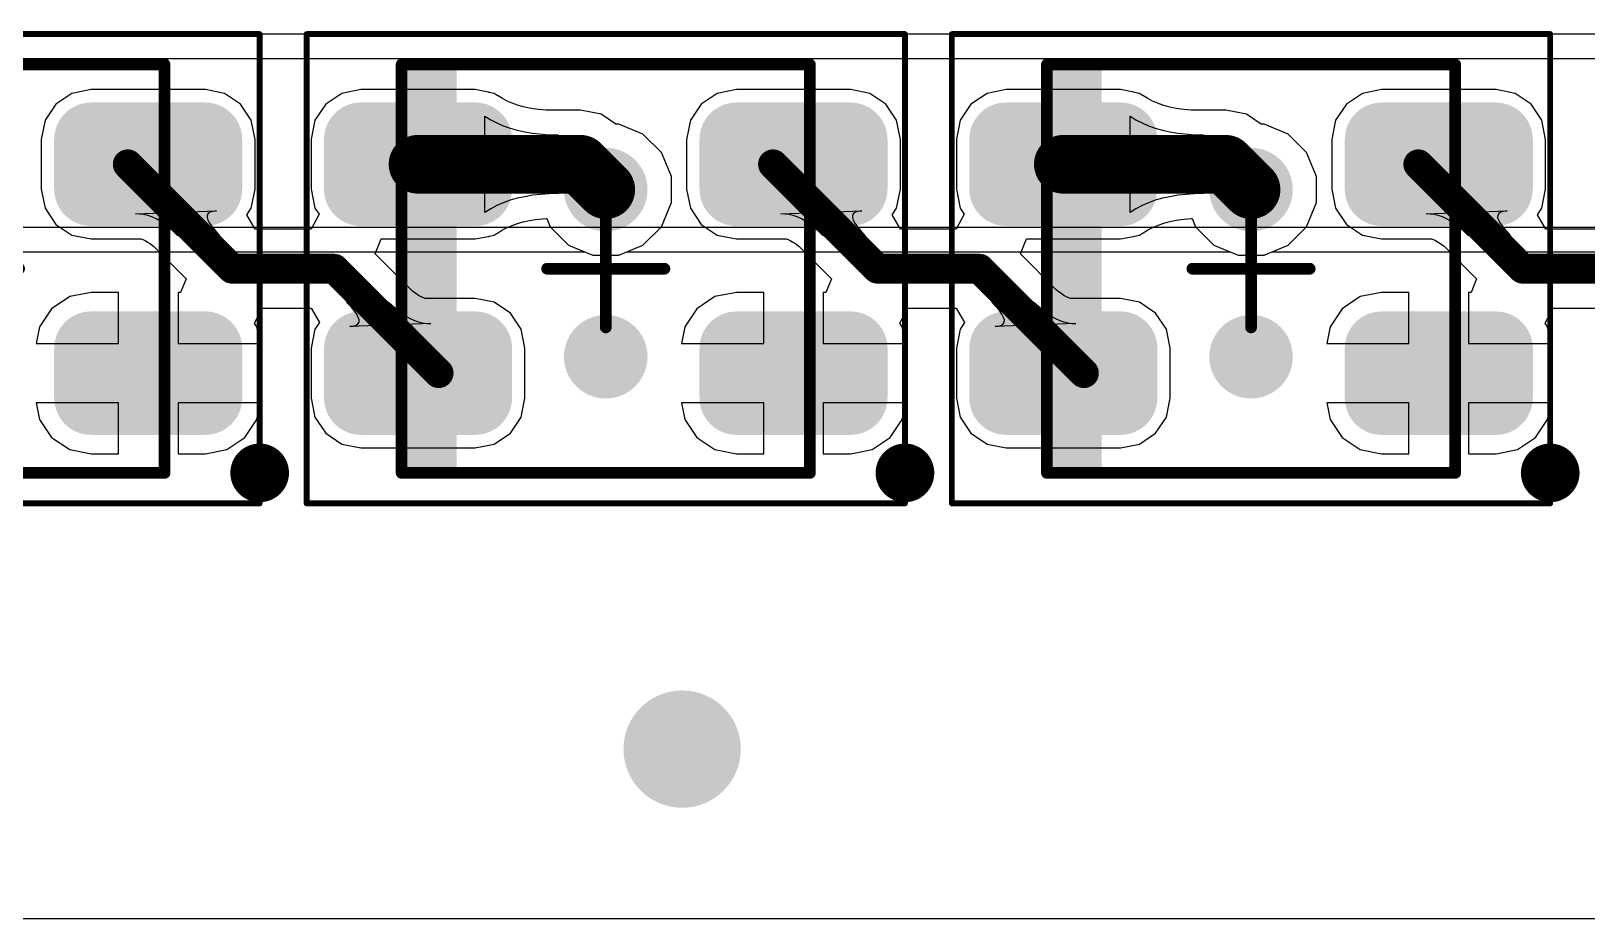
# Model space of a CAD drawing. Header units: millimetres. Extents: x 0 to 168, y 0 to 109.
# Drawn here: x 45.25 to 58.51, y 35.13 to 42.69 of the extents above; entities that cross this region are included whole.
import ezdxf

# ---------------------------------------------------------------- set-up
doc = ezdxf.new("R2010")
doc.units = ezdxf.units.MM
for name, color, linetype in [('BottomLayer', 5, 'Continuous'), ('Mechanical13', 56, 'Continuous'), ('Mechanical15', 56, 'Continuous'), ('MultiLayer', 9, 'Continuous'), ('TopLayer', 1, 'Continuous'), ('TopOverlay', 2, 'Continuous'), ('TopPaste', 8, 'Continuous'), ('TopSolder', 216, 'Continuous'), ('ViaHoleLayer', 16, 'Continuous')]:
    doc.layers.add(name, color=color, linetype=linetype)

# ---------------------------------------------------------------- blocks, each defined once
blk = doc.blocks.new('WS2812B_M____55')
at = {"layer": 'Mechanical13'}
blk.add_hatch(color=56, dxfattribs=at).paths.add_polyline_path([(-1.74, -1.74), (-1.272, -1.74), (-1.272, 1.74), (-1.74, 1.74)])
at = {"layer": 'TopLayer'}
h = blk.add_hatch(color=1, dxfattribs=at)
edge = h.paths.add_edge_path()
edge.add_arc((-2.087, 0.678), 0.213, 180, 270)
edge.add_line((-2.087, 0.465), (-1.113, 0.465))
edge.add_arc((-1.113, 0.678), 0.213, 270, 360)
edge.add_line((-0.9, 0.678), (-0.9, 1.103))
edge.add_arc((-1.113, 1.103), 0.213, 0, 90)
edge.add_line((-1.113, 1.315), (-2.087, 1.315))
edge.add_arc((-2.087, 1.103), 0.213, 90, 180)
edge.add_line((-2.3, 1.103), (-2.3, 0.678))
h = blk.add_hatch(color=1, dxfattribs=at)
edge = h.paths.add_edge_path()
edge.add_arc((1.113, 0.678), 0.213, 180, 270)
edge.add_line((1.113, 0.465), (2.087, 0.465))
edge.add_arc((2.087, 0.678), 0.213, 270, 360)
edge.add_line((2.3, 0.678), (2.3, 1.102))
edge.add_arc((2.087, 1.102), 0.213, 0, 90)
edge.add_line((2.087, 1.315), (1.113, 1.315))
edge.add_arc((1.113, 1.102), 0.213, 90, 180)
edge.add_line((0.9, 1.102), (0.9, 0.678))
h = blk.add_hatch(color=1, dxfattribs=at)
edge = h.paths.add_edge_path()
edge.add_arc((-2.087, -1.102), 0.213, 180, 270)
edge.add_line((-2.087, -1.315), (-1.113, -1.315))
edge.add_arc((-1.113, -1.102), 0.213, 270, 360)
edge.add_line((-0.9, -1.102), (-0.9, -0.678))
edge.add_arc((-1.113, -0.678), 0.213, 0, 90)
edge.add_line((-1.113, -0.465), (-2.087, -0.465))
edge.add_arc((-2.087, -0.678), 0.213, 90, 180)
edge.add_line((-2.3, -0.678), (-2.3, -1.102))
h = blk.add_hatch(color=1, dxfattribs=at)
edge = h.paths.add_edge_path()
edge.add_arc((1.113, -1.102), 0.213, 180, 270)
edge.add_line((1.113, -1.315), (2.087, -1.315))
edge.add_arc((2.087, -1.102), 0.213, 270, 360)
edge.add_line((2.3, -1.102), (2.3, -0.678))
edge.add_arc((2.087, -0.678), 0.213, 0, 90)
edge.add_line((2.087, -0.465), (1.113, -0.465))
edge.add_arc((1.113, -0.678), 0.213, 90, 180)
edge.add_line((0.9, -0.678), (0.9, -1.102))
at = {"layer": 'TopPaste'}
h = blk.add_hatch(color=8, dxfattribs=at)
edge = h.paths.add_edge_path()
edge.add_arc((-2.087, 0.678), 0.213, 180, 270)
edge.add_line((-2.087, 0.465), (-1.113, 0.465))
edge.add_arc((-1.113, 0.678), 0.213, 270, 360)
edge.add_line((-0.9, 0.678), (-0.9, 1.103))
edge.add_arc((-1.113, 1.103), 0.213, 0, 90)
edge.add_line((-1.113, 1.315), (-2.087, 1.315))
edge.add_arc((-2.087, 1.103), 0.213, 90, 180)
edge.add_line((-2.3, 1.103), (-2.3, 0.678))
h = blk.add_hatch(color=8, dxfattribs=at)
edge = h.paths.add_edge_path()
edge.add_arc((1.113, 0.678), 0.213, 180, 270)
edge.add_line((1.113, 0.465), (2.087, 0.465))
edge.add_arc((2.087, 0.678), 0.213, 270, 360)
edge.add_line((2.3, 0.678), (2.3, 1.102))
edge.add_arc((2.087, 1.102), 0.213, 0, 90)
edge.add_line((2.087, 1.315), (1.113, 1.315))
edge.add_arc((1.113, 1.102), 0.213, 90, 180)
edge.add_line((0.9, 1.102), (0.9, 0.678))
h = blk.add_hatch(color=8, dxfattribs=at)
edge = h.paths.add_edge_path()
edge.add_arc((-2.087, -1.102), 0.213, 180, 270)
edge.add_line((-2.087, -1.315), (-1.113, -1.315))
edge.add_arc((-1.113, -1.102), 0.213, 270, 360)
edge.add_line((-0.9, -1.102), (-0.9, -0.678))
edge.add_arc((-1.113, -0.678), 0.213, 0, 90)
edge.add_line((-1.113, -0.465), (-2.087, -0.465))
edge.add_arc((-2.087, -0.678), 0.213, 90, 180)
edge.add_line((-2.3, -0.678), (-2.3, -1.102))
h = blk.add_hatch(color=8, dxfattribs=at)
edge = h.paths.add_edge_path()
edge.add_arc((1.113, -1.102), 0.213, 180, 270)
edge.add_line((1.113, -1.315), (2.087, -1.315))
edge.add_arc((2.087, -1.102), 0.213, 270, 360)
edge.add_line((2.3, -1.102), (2.3, -0.678))
edge.add_arc((2.087, -0.678), 0.213, 0, 90)
edge.add_line((2.087, -0.465), (1.113, -0.465))
edge.add_arc((1.113, -0.678), 0.213, 90, 180)
edge.add_line((0.9, -0.678), (0.9, -1.102))
at = {"layer": 'TopSolder'}
h = blk.add_hatch(color=216, dxfattribs=at)
edge = h.paths.add_edge_path()
edge.add_arc((-2.087, 0.678), 0.314, 180, 270)
edge.add_line((-2.087, 0.363), (-1.113, 0.363))
edge.add_arc((-1.113, 0.678), 0.314, 270, 360)
edge.add_line((-0.798, 0.678), (-0.798, 1.103))
edge.add_arc((-1.113, 1.103), 0.314, 0, 90)
edge.add_line((-1.113, 1.417), (-2.087, 1.417))
edge.add_arc((-2.087, 1.103), 0.314, 90, 180)
edge.add_line((-2.402, 1.103), (-2.402, 0.678))
h = blk.add_hatch(color=216, dxfattribs=at)
edge = h.paths.add_edge_path()
edge.add_arc((1.113, 0.678), 0.314, 180, 270)
edge.add_line((1.113, 0.363), (2.087, 0.363))
edge.add_arc((2.087, 0.678), 0.314, 270, 360)
edge.add_line((2.402, 0.678), (2.402, 1.102))
edge.add_arc((2.087, 1.102), 0.314, 0, 90)
edge.add_line((2.087, 1.417), (1.113, 1.417))
edge.add_arc((1.113, 1.102), 0.314, 90, 180)
edge.add_line((0.798, 1.102), (0.798, 0.678))
h = blk.add_hatch(color=216, dxfattribs=at)
edge = h.paths.add_edge_path()
edge.add_arc((-2.087, -1.102), 0.314, 180, 270)
edge.add_line((-2.087, -1.417), (-1.113, -1.417))
edge.add_arc((-1.113, -1.102), 0.314, 270, 360)
edge.add_line((-0.798, -1.102), (-0.798, -0.678))
edge.add_arc((-1.113, -0.678), 0.314, 0, 90)
edge.add_line((-1.113, -0.363), (-2.087, -0.363))
edge.add_arc((-2.087, -0.678), 0.314, 90, 180)
edge.add_line((-2.402, -0.678), (-2.402, -1.102))
h = blk.add_hatch(color=216, dxfattribs=at)
edge = h.paths.add_edge_path()
edge.add_arc((1.113, -1.102), 0.314, 180, 270)
edge.add_line((1.113, -1.417), (2.087, -1.417))
edge.add_arc((2.087, -1.102), 0.314, 270, 360)
edge.add_line((2.402, -1.102), (2.402, -0.678))
edge.add_arc((2.087, -0.678), 0.314, 0, 90)
edge.add_line((2.087, -0.363), (1.113, -0.363))
edge.add_arc((1.113, -0.678), 0.314, 90, 180)
edge.add_line((0.798, -0.678), (0.798, -1.102))
at = {"layer": 'Mechanical13', "const_width": 0.1}
for points in [[(-1.74, -1.74), (-1.74, 1.74)], [(-1.74, 1.74), (1.74, 1.74)], [(1.74, -1.74), (1.74, 1.74)], [(-1.74, -1.74), (1.74, -1.74)]]:
    blk.add_lwpolyline(points, dxfattribs=at)
at = {"layer": 'Mechanical13', "const_width": 0.05}
for points in [[(-1.765, 1.74, 1), (-1.715, 1.74, 1)], [(-1.765, 1.74, 1), (-1.715, 1.74, 1)], [(1.715, 1.74, 1), (1.765, 1.74, 1)], [(1.715, 1.74, 1), (1.765, 1.74, 1)], [(-1.765, -1.74, 1), (-1.715, -1.74, 1)], [(-1.765, -1.74, 1), (-1.715, -1.74, 1)], [(1.715, -1.74, 1), (1.765, -1.74, 1)], [(1.715, -1.74, 1), (1.765, -1.74, 1)]]:
    blk.add_lwpolyline(points, format="xyb", close=True, dxfattribs=at)
at = {"layer": 'Mechanical15'}
for points, const_width in [([(-2.55, -2), (-2.55, 2)], 0.05), ([(-2.55, 2), (2.55, 2)], 0.05), ([(2.55, -2), (2.55, 2)], 0.05), ([(0, -0.5), (0, 0.5)], 0.1), ([(-0.5, 0), (0.5, 0)], 0.1), ([(-2.55, -2), (2.55, -2)], 0.05)]:
    blk.add_lwpolyline(points, dxfattribs=dict(at, const_width=const_width))
for points, const_width in [([(-2.562, 2, 1), (-2.538, 2, 1)], 0.025), ([(-2.562, 2, 1), (-2.538, 2, 1)], 0.025), ([(2.538, 2, 1), (2.562, 2, 1)], 0.025), ([(2.538, 2, 1), (2.562, 2, 1)], 0.025), ([(-0.025, 0.5, 1), (0.025, 0.5, 1)], 0.05), ([(-0.525, 0, 1), (-0.475, 0, 1)], 0.05), ([(0.475, 0, 1), (0.525, 0, 1)], 0.05), ([(-0.025, -0.5, 1), (0.025, -0.5, 1)], 0.05), ([(-2.562, -2, 1), (-2.538, -2, 1)], 0.025), ([(-2.562, -2, 1), (-2.538, -2, 1)], 0.025), ([(2.538, -2, 1), (2.562, -2, 1)], 0.025), ([(2.538, -2, 1), (2.562, -2, 1)], 0.025)]:
    blk.add_lwpolyline(points, format="xyb", close=True, dxfattribs=dict(at, const_width=const_width))
at = {"layer": 'TopOverlay'}
for points, const_width in [([(2.675, -1.74, 1), (2.425, -1.74, 1)], 0.25), ([(2.362, -1.74, 1), (2.487, -1.74, 1)], 0.125), ([(2.613, -1.74, 1), (2.738, -1.74, 1)], 0.125)]:
    blk.add_lwpolyline(points, format="xyb", close=True, dxfattribs=dict(at, const_width=const_width))
blk = doc.blocks.new('WS2812B_M____57')
at = {"layer": 'Mechanical13'}
blk.add_hatch(color=56, dxfattribs=at).paths.add_polyline_path([(-1.74, -1.74), (-1.272, -1.74), (-1.272, 1.74), (-1.74, 1.74)])
at = {"layer": 'TopLayer'}
h = blk.add_hatch(color=1, dxfattribs=at)
edge = h.paths.add_edge_path()
edge.add_arc((-2.087, 0.678), 0.213, 180, 270)
edge.add_line((-2.087, 0.465), (-1.113, 0.465))
edge.add_arc((-1.113, 0.678), 0.213, 270, 360)
edge.add_line((-0.9, 0.678), (-0.9, 1.103))
edge.add_arc((-1.113, 1.103), 0.213, 0, 90)
edge.add_line((-1.113, 1.315), (-2.087, 1.315))
edge.add_arc((-2.087, 1.103), 0.213, 90, 180)
edge.add_line((-2.3, 1.103), (-2.3, 0.678))
h = blk.add_hatch(color=1, dxfattribs=at)
edge = h.paths.add_edge_path()
edge.add_arc((1.113, 0.678), 0.213, 180, 270)
edge.add_line((1.113, 0.465), (2.087, 0.465))
edge.add_arc((2.087, 0.678), 0.213, 270, 360)
edge.add_line((2.3, 0.678), (2.3, 1.102))
edge.add_arc((2.087, 1.102), 0.213, 0, 90)
edge.add_line((2.087, 1.315), (1.113, 1.315))
edge.add_arc((1.113, 1.102), 0.213, 90, 180)
edge.add_line((0.9, 1.102), (0.9, 0.678))
h = blk.add_hatch(color=1, dxfattribs=at)
edge = h.paths.add_edge_path()
edge.add_arc((-2.087, -1.102), 0.213, 180, 270)
edge.add_line((-2.087, -1.315), (-1.113, -1.315))
edge.add_arc((-1.113, -1.102), 0.213, 270, 360)
edge.add_line((-0.9, -1.102), (-0.9, -0.678))
edge.add_arc((-1.113, -0.678), 0.213, 0, 90)
edge.add_line((-1.113, -0.465), (-2.087, -0.465))
edge.add_arc((-2.087, -0.678), 0.213, 90, 180)
edge.add_line((-2.3, -0.678), (-2.3, -1.102))
h = blk.add_hatch(color=1, dxfattribs=at)
edge = h.paths.add_edge_path()
edge.add_arc((1.113, -1.102), 0.213, 180, 270)
edge.add_line((1.113, -1.315), (2.087, -1.315))
edge.add_arc((2.087, -1.102), 0.213, 270, 360)
edge.add_line((2.3, -1.102), (2.3, -0.678))
edge.add_arc((2.087, -0.678), 0.213, 0, 90)
edge.add_line((2.087, -0.465), (1.113, -0.465))
edge.add_arc((1.113, -0.678), 0.213, 90, 180)
edge.add_line((0.9, -0.678), (0.9, -1.102))
at = {"layer": 'TopPaste'}
h = blk.add_hatch(color=8, dxfattribs=at)
edge = h.paths.add_edge_path()
edge.add_arc((-2.087, 0.678), 0.213, 180, 270)
edge.add_line((-2.087, 0.465), (-1.113, 0.465))
edge.add_arc((-1.113, 0.678), 0.213, 270, 360)
edge.add_line((-0.9, 0.678), (-0.9, 1.103))
edge.add_arc((-1.113, 1.103), 0.213, 0, 90)
edge.add_line((-1.113, 1.315), (-2.087, 1.315))
edge.add_arc((-2.087, 1.103), 0.213, 90, 180)
edge.add_line((-2.3, 1.103), (-2.3, 0.678))
h = blk.add_hatch(color=8, dxfattribs=at)
edge = h.paths.add_edge_path()
edge.add_arc((1.113, 0.678), 0.213, 180, 270)
edge.add_line((1.113, 0.465), (2.087, 0.465))
edge.add_arc((2.087, 0.678), 0.213, 270, 360)
edge.add_line((2.3, 0.678), (2.3, 1.102))
edge.add_arc((2.087, 1.102), 0.213, 0, 90)
edge.add_line((2.087, 1.315), (1.113, 1.315))
edge.add_arc((1.113, 1.102), 0.213, 90, 180)
edge.add_line((0.9, 1.102), (0.9, 0.678))
h = blk.add_hatch(color=8, dxfattribs=at)
edge = h.paths.add_edge_path()
edge.add_arc((-2.087, -1.102), 0.213, 180, 270)
edge.add_line((-2.087, -1.315), (-1.113, -1.315))
edge.add_arc((-1.113, -1.102), 0.213, 270, 360)
edge.add_line((-0.9, -1.102), (-0.9, -0.678))
edge.add_arc((-1.113, -0.678), 0.213, 0, 90)
edge.add_line((-1.113, -0.465), (-2.087, -0.465))
edge.add_arc((-2.087, -0.678), 0.213, 90, 180)
edge.add_line((-2.3, -0.678), (-2.3, -1.102))
h = blk.add_hatch(color=8, dxfattribs=at)
edge = h.paths.add_edge_path()
edge.add_arc((1.113, -1.102), 0.213, 180, 270)
edge.add_line((1.113, -1.315), (2.087, -1.315))
edge.add_arc((2.087, -1.102), 0.213, 270, 360)
edge.add_line((2.3, -1.102), (2.3, -0.678))
edge.add_arc((2.087, -0.678), 0.213, 0, 90)
edge.add_line((2.087, -0.465), (1.113, -0.465))
edge.add_arc((1.113, -0.678), 0.213, 90, 180)
edge.add_line((0.9, -0.678), (0.9, -1.102))
at = {"layer": 'TopSolder'}
h = blk.add_hatch(color=216, dxfattribs=at)
edge = h.paths.add_edge_path()
edge.add_arc((-2.087, 0.678), 0.314, 180, 270)
edge.add_line((-2.087, 0.363), (-1.113, 0.363))
edge.add_arc((-1.113, 0.678), 0.314, 270, 360)
edge.add_line((-0.798, 0.678), (-0.798, 1.103))
edge.add_arc((-1.113, 1.103), 0.314, 0, 90)
edge.add_line((-1.113, 1.417), (-2.087, 1.417))
edge.add_arc((-2.087, 1.103), 0.314, 90, 180)
edge.add_line((-2.402, 1.103), (-2.402, 0.678))
h = blk.add_hatch(color=216, dxfattribs=at)
edge = h.paths.add_edge_path()
edge.add_arc((1.113, 0.678), 0.314, 180, 270)
edge.add_line((1.113, 0.363), (2.087, 0.363))
edge.add_arc((2.087, 0.678), 0.314, 270, 360)
edge.add_line((2.402, 0.678), (2.402, 1.102))
edge.add_arc((2.087, 1.102), 0.314, 0, 90)
edge.add_line((2.087, 1.417), (1.113, 1.417))
edge.add_arc((1.113, 1.102), 0.314, 90, 180)
edge.add_line((0.798, 1.102), (0.798, 0.678))
h = blk.add_hatch(color=216, dxfattribs=at)
edge = h.paths.add_edge_path()
edge.add_arc((-2.087, -1.102), 0.314, 180, 270)
edge.add_line((-2.087, -1.417), (-1.113, -1.417))
edge.add_arc((-1.113, -1.102), 0.314, 270, 360)
edge.add_line((-0.798, -1.102), (-0.798, -0.678))
edge.add_arc((-1.113, -0.678), 0.314, 0, 90)
edge.add_line((-1.113, -0.363), (-2.087, -0.363))
edge.add_arc((-2.087, -0.678), 0.314, 90, 180)
edge.add_line((-2.402, -0.678), (-2.402, -1.102))
h = blk.add_hatch(color=216, dxfattribs=at)
edge = h.paths.add_edge_path()
edge.add_arc((1.113, -1.102), 0.314, 180, 270)
edge.add_line((1.113, -1.417), (2.087, -1.417))
edge.add_arc((2.087, -1.102), 0.314, 270, 360)
edge.add_line((2.402, -1.102), (2.402, -0.678))
edge.add_arc((2.087, -0.678), 0.314, 0, 90)
edge.add_line((2.087, -0.363), (1.113, -0.363))
edge.add_arc((1.113, -0.678), 0.314, 90, 180)
edge.add_line((0.798, -0.678), (0.798, -1.102))
at = {"layer": 'Mechanical13', "const_width": 0.1}
for points in [[(-1.74, -1.74), (-1.74, 1.74)], [(-1.74, 1.74), (1.74, 1.74)], [(1.74, -1.74), (1.74, 1.74)], [(-1.74, -1.74), (1.74, -1.74)]]:
    blk.add_lwpolyline(points, dxfattribs=at)
at = {"layer": 'Mechanical13', "const_width": 0.05}
for points in [[(-1.765, 1.74, 1), (-1.715, 1.74, 1)], [(-1.765, 1.74, 1), (-1.715, 1.74, 1)], [(1.715, 1.74, 1), (1.765, 1.74, 1)], [(1.715, 1.74, 1), (1.765, 1.74, 1)], [(-1.765, -1.74, 1), (-1.715, -1.74, 1)], [(-1.765, -1.74, 1), (-1.715, -1.74, 1)], [(1.715, -1.74, 1), (1.765, -1.74, 1)], [(1.715, -1.74, 1), (1.765, -1.74, 1)]]:
    blk.add_lwpolyline(points, format="xyb", close=True, dxfattribs=at)
at = {"layer": 'Mechanical15'}
for points, const_width in [([(-2.55, -2), (-2.55, 2)], 0.05), ([(-2.55, 2), (2.55, 2)], 0.05), ([(2.55, -2), (2.55, 2)], 0.05), ([(0, -0.5), (0, 0.5)], 0.1), ([(-0.5, 0), (0.5, 0)], 0.1), ([(-2.55, -2), (2.55, -2)], 0.05)]:
    blk.add_lwpolyline(points, dxfattribs=dict(at, const_width=const_width))
for points, const_width in [([(-2.562, 2, 1), (-2.538, 2, 1)], 0.025), ([(-2.562, 2, 1), (-2.538, 2, 1)], 0.025), ([(2.538, 2, 1), (2.562, 2, 1)], 0.025), ([(2.538, 2, 1), (2.562, 2, 1)], 0.025), ([(-0.025, 0.5, 1), (0.025, 0.5, 1)], 0.05), ([(-0.525, 0, 1), (-0.475, 0, 1)], 0.05), ([(0.475, 0, 1), (0.525, 0, 1)], 0.05), ([(-0.025, -0.5, 1), (0.025, -0.5, 1)], 0.05), ([(-2.562, -2, 1), (-2.538, -2, 1)], 0.025), ([(-2.562, -2, 1), (-2.538, -2, 1)], 0.025), ([(2.538, -2, 1), (2.562, -2, 1)], 0.025), ([(2.538, -2, 1), (2.562, -2, 1)], 0.025)]:
    blk.add_lwpolyline(points, format="xyb", close=True, dxfattribs=dict(at, const_width=const_width))
at = {"layer": 'TopOverlay'}
for points, const_width in [([(2.675, -1.74, 1), (2.425, -1.74, 1)], 0.25), ([(2.362, -1.74, 1), (2.487, -1.74, 1)], 0.125), ([(2.613, -1.74, 1), (2.738, -1.74, 1)], 0.125)]:
    blk.add_lwpolyline(points, format="xyb", close=True, dxfattribs=dict(at, const_width=const_width))
blk = doc.blocks.new('WS2812B_M____59')
at = {"layer": 'Mechanical13'}
blk.add_hatch(color=56, dxfattribs=at).paths.add_polyline_path([(-1.74, -1.74), (-1.272, -1.74), (-1.272, 1.74), (-1.74, 1.74)])
at = {"layer": 'TopLayer'}
h = blk.add_hatch(color=1, dxfattribs=at)
edge = h.paths.add_edge_path()
edge.add_arc((-2.087, 0.678), 0.213, 180, 270)
edge.add_line((-2.087, 0.465), (-1.113, 0.465))
edge.add_arc((-1.113, 0.678), 0.213, 270, 360)
edge.add_line((-0.9, 0.678), (-0.9, 1.103))
edge.add_arc((-1.113, 1.103), 0.213, 0, 90)
edge.add_line((-1.113, 1.315), (-2.087, 1.315))
edge.add_arc((-2.087, 1.103), 0.213, 90, 180)
edge.add_line((-2.3, 1.103), (-2.3, 0.678))
h = blk.add_hatch(color=1, dxfattribs=at)
edge = h.paths.add_edge_path()
edge.add_arc((1.113, 0.678), 0.213, 180, 270)
edge.add_line((1.113, 0.465), (2.087, 0.465))
edge.add_arc((2.087, 0.678), 0.213, 270, 360)
edge.add_line((2.3, 0.678), (2.3, 1.102))
edge.add_arc((2.087, 1.102), 0.213, 0, 90)
edge.add_line((2.087, 1.315), (1.113, 1.315))
edge.add_arc((1.113, 1.102), 0.213, 90, 180)
edge.add_line((0.9, 1.102), (0.9, 0.678))
h = blk.add_hatch(color=1, dxfattribs=at)
edge = h.paths.add_edge_path()
edge.add_arc((-2.087, -1.102), 0.213, 180, 270)
edge.add_line((-2.087, -1.315), (-1.113, -1.315))
edge.add_arc((-1.113, -1.102), 0.213, 270, 360)
edge.add_line((-0.9, -1.102), (-0.9, -0.678))
edge.add_arc((-1.113, -0.678), 0.213, 0, 90)
edge.add_line((-1.113, -0.465), (-2.087, -0.465))
edge.add_arc((-2.087, -0.678), 0.213, 90, 180)
edge.add_line((-2.3, -0.678), (-2.3, -1.102))
h = blk.add_hatch(color=1, dxfattribs=at)
edge = h.paths.add_edge_path()
edge.add_arc((1.113, -1.102), 0.213, 180, 270)
edge.add_line((1.113, -1.315), (2.087, -1.315))
edge.add_arc((2.087, -1.102), 0.213, 270, 360)
edge.add_line((2.3, -1.102), (2.3, -0.678))
edge.add_arc((2.087, -0.678), 0.213, 0, 90)
edge.add_line((2.087, -0.465), (1.113, -0.465))
edge.add_arc((1.113, -0.678), 0.213, 90, 180)
edge.add_line((0.9, -0.678), (0.9, -1.102))
at = {"layer": 'TopPaste'}
h = blk.add_hatch(color=8, dxfattribs=at)
edge = h.paths.add_edge_path()
edge.add_arc((-2.087, 0.678), 0.213, 180, 270)
edge.add_line((-2.087, 0.465), (-1.113, 0.465))
edge.add_arc((-1.113, 0.678), 0.213, 270, 360)
edge.add_line((-0.9, 0.678), (-0.9, 1.103))
edge.add_arc((-1.113, 1.103), 0.213, 0, 90)
edge.add_line((-1.113, 1.315), (-2.087, 1.315))
edge.add_arc((-2.087, 1.103), 0.213, 90, 180)
edge.add_line((-2.3, 1.103), (-2.3, 0.678))
h = blk.add_hatch(color=8, dxfattribs=at)
edge = h.paths.add_edge_path()
edge.add_arc((1.113, 0.678), 0.213, 180, 270)
edge.add_line((1.113, 0.465), (2.087, 0.465))
edge.add_arc((2.087, 0.678), 0.213, 270, 360)
edge.add_line((2.3, 0.678), (2.3, 1.102))
edge.add_arc((2.087, 1.102), 0.213, 0, 90)
edge.add_line((2.087, 1.315), (1.113, 1.315))
edge.add_arc((1.113, 1.102), 0.213, 90, 180)
edge.add_line((0.9, 1.102), (0.9, 0.678))
h = blk.add_hatch(color=8, dxfattribs=at)
edge = h.paths.add_edge_path()
edge.add_arc((-2.087, -1.102), 0.213, 180, 270)
edge.add_line((-2.087, -1.315), (-1.113, -1.315))
edge.add_arc((-1.113, -1.102), 0.213, 270, 360)
edge.add_line((-0.9, -1.102), (-0.9, -0.678))
edge.add_arc((-1.113, -0.678), 0.213, 0, 90)
edge.add_line((-1.113, -0.465), (-2.087, -0.465))
edge.add_arc((-2.087, -0.678), 0.213, 90, 180)
edge.add_line((-2.3, -0.678), (-2.3, -1.102))
h = blk.add_hatch(color=8, dxfattribs=at)
edge = h.paths.add_edge_path()
edge.add_arc((1.113, -1.102), 0.213, 180, 270)
edge.add_line((1.113, -1.315), (2.087, -1.315))
edge.add_arc((2.087, -1.102), 0.213, 270, 360)
edge.add_line((2.3, -1.102), (2.3, -0.678))
edge.add_arc((2.087, -0.678), 0.213, 0, 90)
edge.add_line((2.087, -0.465), (1.113, -0.465))
edge.add_arc((1.113, -0.678), 0.213, 90, 180)
edge.add_line((0.9, -0.678), (0.9, -1.102))
at = {"layer": 'TopSolder'}
h = blk.add_hatch(color=216, dxfattribs=at)
edge = h.paths.add_edge_path()
edge.add_arc((-2.087, 0.678), 0.314, 180, 270)
edge.add_line((-2.087, 0.363), (-1.113, 0.363))
edge.add_arc((-1.113, 0.678), 0.314, 270, 360)
edge.add_line((-0.798, 0.678), (-0.798, 1.103))
edge.add_arc((-1.113, 1.103), 0.314, 0, 90)
edge.add_line((-1.113, 1.417), (-2.087, 1.417))
edge.add_arc((-2.087, 1.103), 0.314, 90, 180)
edge.add_line((-2.402, 1.103), (-2.402, 0.678))
h = blk.add_hatch(color=216, dxfattribs=at)
edge = h.paths.add_edge_path()
edge.add_arc((1.113, 0.678), 0.314, 180, 270)
edge.add_line((1.113, 0.363), (2.087, 0.363))
edge.add_arc((2.087, 0.678), 0.314, 270, 360)
edge.add_line((2.402, 0.678), (2.402, 1.102))
edge.add_arc((2.087, 1.102), 0.314, 0, 90)
edge.add_line((2.087, 1.417), (1.113, 1.417))
edge.add_arc((1.113, 1.102), 0.314, 90, 180)
edge.add_line((0.798, 1.102), (0.798, 0.678))
h = blk.add_hatch(color=216, dxfattribs=at)
edge = h.paths.add_edge_path()
edge.add_arc((-2.087, -1.102), 0.314, 180, 270)
edge.add_line((-2.087, -1.417), (-1.113, -1.417))
edge.add_arc((-1.113, -1.102), 0.314, 270, 360)
edge.add_line((-0.798, -1.102), (-0.798, -0.678))
edge.add_arc((-1.113, -0.678), 0.314, 0, 90)
edge.add_line((-1.113, -0.363), (-2.087, -0.363))
edge.add_arc((-2.087, -0.678), 0.314, 90, 180)
edge.add_line((-2.402, -0.678), (-2.402, -1.102))
h = blk.add_hatch(color=216, dxfattribs=at)
edge = h.paths.add_edge_path()
edge.add_arc((1.113, -1.102), 0.314, 180, 270)
edge.add_line((1.113, -1.417), (2.087, -1.417))
edge.add_arc((2.087, -1.102), 0.314, 270, 360)
edge.add_line((2.402, -1.102), (2.402, -0.678))
edge.add_arc((2.087, -0.678), 0.314, 0, 90)
edge.add_line((2.087, -0.363), (1.113, -0.363))
edge.add_arc((1.113, -0.678), 0.314, 90, 180)
edge.add_line((0.798, -0.678), (0.798, -1.102))
at = {"layer": 'Mechanical13', "const_width": 0.1}
for points in [[(-1.74, -1.74), (-1.74, 1.74)], [(-1.74, 1.74), (1.74, 1.74)], [(1.74, -1.74), (1.74, 1.74)], [(-1.74, -1.74), (1.74, -1.74)]]:
    blk.add_lwpolyline(points, dxfattribs=at)
at = {"layer": 'Mechanical13', "const_width": 0.05}
for points in [[(-1.765, 1.74, 1), (-1.715, 1.74, 1)], [(-1.765, 1.74, 1), (-1.715, 1.74, 1)], [(1.715, 1.74, 1), (1.765, 1.74, 1)], [(1.715, 1.74, 1), (1.765, 1.74, 1)], [(-1.765, -1.74, 1), (-1.715, -1.74, 1)], [(-1.765, -1.74, 1), (-1.715, -1.74, 1)], [(1.715, -1.74, 1), (1.765, -1.74, 1)], [(1.715, -1.74, 1), (1.765, -1.74, 1)]]:
    blk.add_lwpolyline(points, format="xyb", close=True, dxfattribs=at)
at = {"layer": 'Mechanical15'}
for points, const_width in [([(-2.55, -2), (-2.55, 2)], 0.05), ([(-2.55, 2), (2.55, 2)], 0.05), ([(2.55, -2), (2.55, 2)], 0.05), ([(0, -0.5), (0, 0.5)], 0.1), ([(-0.5, 0), (0.5, 0)], 0.1), ([(-2.55, -2), (2.55, -2)], 0.05)]:
    blk.add_lwpolyline(points, dxfattribs=dict(at, const_width=const_width))
for points, const_width in [([(-2.562, 2, 1), (-2.538, 2, 1)], 0.025), ([(-2.562, 2, 1), (-2.538, 2, 1)], 0.025), ([(2.538, 2, 1), (2.562, 2, 1)], 0.025), ([(2.538, 2, 1), (2.562, 2, 1)], 0.025), ([(-0.025, 0.5, 1), (0.025, 0.5, 1)], 0.05), ([(-0.525, 0, 1), (-0.475, 0, 1)], 0.05), ([(0.475, 0, 1), (0.525, 0, 1)], 0.05), ([(-0.025, -0.5, 1), (0.025, -0.5, 1)], 0.05), ([(-2.562, -2, 1), (-2.538, -2, 1)], 0.025), ([(-2.562, -2, 1), (-2.538, -2, 1)], 0.025), ([(2.538, -2, 1), (2.562, -2, 1)], 0.025), ([(2.538, -2, 1), (2.562, -2, 1)], 0.025)]:
    blk.add_lwpolyline(points, format="xyb", close=True, dxfattribs=dict(at, const_width=const_width))
at = {"layer": 'TopOverlay'}
for points, const_width in [([(2.675, -1.74, 1), (2.425, -1.74, 1)], 0.25), ([(2.362, -1.74, 1), (2.487, -1.74, 1)], 0.125), ([(2.613, -1.74, 1), (2.738, -1.74, 1)], 0.125)]:
    blk.add_lwpolyline(points, format="xyb", close=True, dxfattribs=dict(at, const_width=const_width))

msp = doc.modelspace()

# ---------------------------------------------------------------- hatches: boundary and pattern name
at = {"layer": 'BottomLayer'}
h = msp.add_hatch(color=5, dxfattribs=at)
edge = h.paths.add_edge_path()
edge.add_arc((50.149, 41.344), 0.356, 0, 360)
h = msp.add_hatch(color=5, dxfattribs=at)
edge = h.paths.add_edge_path()
edge.add_arc((55.649, 41.344), 0.356, 0, 360)
h = msp.add_hatch(color=5, dxfattribs=at)
edge = h.paths.add_edge_path()
edge.add_arc((50.149, 39.92), 0.356, 0, 360)
h = msp.add_hatch(color=5, dxfattribs=at)
edge = h.paths.add_edge_path()
edge.add_arc((55.649, 39.92), 0.356, 0, 360)
h = msp.add_hatch(color=5, dxfattribs=at)
edge = h.paths.add_edge_path()
edge.add_arc((50.8, 36.576), 0.5, 0, 360)
at = {"layer": 'TopLayer'}
h = msp.add_hatch(color=1, dxfattribs=at)
edge = h.paths.add_edge_path()
edge.add_arc((50.149, 41.344), 0.356, 0, 360)
h = msp.add_hatch(color=1, dxfattribs=at)
edge = h.paths.add_edge_path()
edge.add_arc((55.649, 41.344), 0.356, 0, 360)
h = msp.add_hatch(color=1, dxfattribs=at)
edge = h.paths.add_edge_path()
edge.add_arc((50.149, 39.92), 0.356, 0, 360)
h = msp.add_hatch(color=1, dxfattribs=at)
edge = h.paths.add_edge_path()
edge.add_arc((55.649, 39.92), 0.356, 0, 360)
h = msp.add_hatch(color=1, dxfattribs=at)
edge = h.paths.add_edge_path()
edge.add_arc((50.8, 36.576), 0.5, 0, 360)
at = {"layer": 'ViaHoleLayer'}
h = msp.add_hatch(color=16, dxfattribs=at)
edge = h.paths.add_edge_path()
edge.add_arc((50.149, 41.344), 0.2, 0, 360)
h = msp.add_hatch(color=16, dxfattribs=at)
edge = h.paths.add_edge_path()
edge.add_arc((55.649, 41.344), 0.2, 0, 360)
h = msp.add_hatch(color=16, dxfattribs=at)
edge = h.paths.add_edge_path()
edge.add_arc((50.149, 39.92), 0.2, 0, 360)
h = msp.add_hatch(color=16, dxfattribs=at)
edge = h.paths.add_edge_path()
edge.add_arc((55.649, 39.92), 0.2, 0, 360)
h = msp.add_hatch(color=16, dxfattribs=at)
edge = h.paths.add_edge_path()
edge.add_arc((50.8, 36.576), 0.25, 0, 360)

# ---------------------------------------------------------------- linework, layer by layer
at = {"layer": 'BottomLayer'}
for p, q in [((39.811, 42.463), (71.458, 42.463)), ((73.025, 41.021), (36.576, 41.021)), ((44.829, 40.814), (49.969, 40.814)), ((49.969, 40.814), (50.038, 40.785)), ((50.038, 40.785), (50.26, 40.785)), ((50.26, 40.785), (50.329, 40.814)), ((50.329, 40.814), (55.469, 40.814)), ((55.469, 40.814), (55.538, 40.785)), ((55.538, 40.785), (55.76, 40.785)), ((55.76, 40.785), (55.829, 40.814)), ((55.829, 40.814), (60.969, 40.814)), ((77.131, 35.129), (34.671, 35.129))]:
    msp.add_line(p, q, dxfattribs=at)
at = {"layer": 'MultiLayer'}
msp.add_line((71.385, 42.67), (39.885, 42.67), dxfattribs=at)
at = {"layer": 'TopLayer'}
for p, q in [((39.811, 42.463), (71.458, 42.463)), ((45.762, 42.196), (45.599, 42.164)), ((46.737, 42.196), (45.762, 42.196)), ((46.899, 42.164), (46.737, 42.196)), ((48.062, 42.196), (47.899, 42.164)), ((49.037, 42.196), (48.062, 42.196)), ((49.148, 42.174), (49.037, 42.196)), ((49.151, 42.174), (49.148, 42.174)), ((49.156, 42.173), (49.151, 42.174)), ((49.199, 42.164), (49.156, 42.173)), ((51.262, 42.196), (51.099, 42.164)), ((52.237, 42.196), (51.262, 42.196)), ((52.399, 42.164), (52.237, 42.196)), ((53.562, 42.196), (53.399, 42.164)), ((54.537, 42.196), (53.562, 42.196)), ((54.648, 42.174), (54.537, 42.196)), ((54.651, 42.174), (54.648, 42.174)), ((54.656, 42.173), (54.651, 42.174)), ((54.699, 42.164), (54.656, 42.173)), ((56.762, 42.196), (56.599, 42.164)), ((57.737, 42.196), (56.762, 42.196)), ((57.899, 42.164), (57.737, 42.196)), ((45.462, 42.072), (45.37, 41.935)), ((45.599, 42.164), (45.462, 42.072)), ((47.036, 42.072), (46.899, 42.164)), ((47.128, 41.935), (47.036, 42.072)), ((47.762, 42.072), (47.67, 41.935)), ((47.899, 42.164), (47.762, 42.072)), ((49.224, 42.147), (49.199, 42.164)), ((49.227, 42.146), (49.224, 42.147)), ((49.27, 42.12), (49.227, 42.146)), ((49.309, 42.099), (49.27, 42.12)), ((49.351, 42.081), (49.309, 42.099)), ((49.397, 42.065), (49.351, 42.081)), ((49.445, 42.051), (49.397, 42.065)), ((49.498, 42.039), (49.445, 42.051)), ((49.551, 42.03), (49.498, 42.039)), ((50.962, 42.072), (50.87, 41.935)), ((51.099, 42.164), (50.962, 42.072)), ((52.536, 42.072), (52.399, 42.164)), ((52.628, 41.935), (52.536, 42.072)), ((53.262, 42.072), (53.17, 41.935)), ((53.399, 42.164), (53.262, 42.072)), ((54.724, 42.147), (54.699, 42.164)), ((54.727, 42.146), (54.724, 42.147)), ((54.77, 42.12), (54.727, 42.146)), ((54.809, 42.099), (54.77, 42.12)), ((54.851, 42.081), (54.809, 42.099)), ((54.897, 42.065), (54.851, 42.081)), ((54.945, 42.051), (54.897, 42.065)), ((54.998, 42.039), (54.945, 42.051)), ((55.051, 42.03), (54.998, 42.039)), ((56.462, 42.072), (56.37, 41.935)), ((56.599, 42.164), (56.462, 42.072)), ((58.036, 42.072), (57.899, 42.164)), ((58.128, 41.935), (58.036, 42.072)), ((45.37, 41.935), (45.338, 41.772)), ((47.16, 41.772), (47.128, 41.935)), ((47.67, 41.935), (47.638, 41.773)), ((49.118, 41.15), (49.118, 41.97)), ((49.118, 41.97), (49.168, 41.94)), ((49.168, 41.94), (49.22, 41.912)), ((49.22, 41.912), (49.275, 41.888)), ((49.64, 42.022), (49.551, 42.03)), ((49.933, 42.022), (49.64, 42.022)), ((50.11, 41.987), (49.933, 42.022)), ((49.933, 42.022), (49.933, 42.022)), ((50.236, 41.903), (50.11, 41.987)), ((50.87, 41.935), (50.838, 41.772)), ((52.66, 41.772), (52.628, 41.935)), ((53.17, 41.935), (53.138, 41.773)), ((54.618, 41.15), (54.618, 41.97)), ((54.618, 41.97), (54.668, 41.94)), ((54.668, 41.94), (54.72, 41.912)), ((54.72, 41.912), (54.775, 41.888)), ((55.14, 42.022), (55.051, 42.03)), ((55.433, 42.022), (55.14, 42.022)), ((55.61, 41.987), (55.433, 42.022)), ((55.433, 42.022), (55.433, 42.022)), ((55.736, 41.903), (55.61, 41.987)), ((56.37, 41.935), (56.338, 41.772)), ((58.16, 41.772), (58.128, 41.935)), ((45.338, 41.772), (45.338, 41.347)), ((47.16, 41.347), (47.16, 41.772)), ((47.638, 41.773), (47.638, 41.348)), ((49.275, 41.888), (49.333, 41.868)), ((49.333, 41.868), (49.394, 41.85)), ((49.394, 41.85), (49.458, 41.836)), ((49.458, 41.836), (49.525, 41.824)), ((49.525, 41.824), (49.667, 41.812)), ((49.667, 41.812), (49.743, 41.81)), ((49.743, 41.81), (49.743, 41.31)), ((50.26, 41.903), (50.236, 41.903)), ((50.466, 41.818), (50.26, 41.903)), ((50.623, 41.661), (50.466, 41.818)), ((50.838, 41.772), (50.838, 41.347)), ((52.66, 41.347), (52.66, 41.772)), ((53.138, 41.773), (53.138, 41.348)), ((54.775, 41.888), (54.833, 41.868)), ((54.833, 41.868), (54.894, 41.85)), ((54.894, 41.85), (54.958, 41.836)), ((54.958, 41.836), (55.025, 41.824)), ((55.025, 41.824), (55.167, 41.812)), ((55.167, 41.812), (55.243, 41.81)), ((55.243, 41.81), (55.243, 41.31)), ((55.76, 41.903), (55.736, 41.903)), ((55.966, 41.818), (55.76, 41.903)), ((56.123, 41.661), (55.966, 41.818)), ((56.338, 41.772), (56.338, 41.347)), ((58.16, 41.347), (58.16, 41.772)), ((50.708, 41.455), (50.623, 41.661)), ((56.208, 41.455), (56.123, 41.661)), ((50.708, 41.233), (50.708, 41.455)), ((56.208, 41.233), (56.208, 41.455)), ((45.338, 41.347), (45.37, 41.185)), ((47.128, 41.185), (47.16, 41.347)), ((47.638, 41.348), (47.67, 41.185)), ((49.333, 41.253), (49.275, 41.232)), ((49.394, 41.27), (49.333, 41.253)), ((49.458, 41.284), (49.394, 41.27)), ((49.525, 41.296), (49.458, 41.284)), ((49.667, 41.308), (49.525, 41.296)), ((49.743, 41.31), (49.667, 41.308)), ((50.838, 41.347), (50.87, 41.185)), ((52.628, 41.185), (52.66, 41.347)), ((53.138, 41.348), (53.17, 41.185)), ((54.833, 41.253), (54.775, 41.232)), ((54.894, 41.27), (54.833, 41.253)), ((54.958, 41.284), (54.894, 41.27)), ((55.025, 41.296), (54.958, 41.284)), ((55.167, 41.308), (55.025, 41.296)), ((55.243, 41.31), (55.167, 41.308)), ((56.338, 41.347), (56.37, 41.185)), ((58.128, 41.185), (58.16, 41.347)), ((45.37, 41.185), (45.462, 41.048)), ((46.141, 41.137), (46.831, 41.163)), ((46.175, 41.136), (46.141, 41.137)), ((46.21, 41.132), (46.175, 41.136)), ((46.245, 41.123), (46.21, 41.132)), ((46.28, 41.111), (46.245, 41.123)), ((46.316, 41.094), (46.28, 41.111)), ((46.752, 41.126), (46.751, 41.107)), ((46.761, 41.141), (46.752, 41.126)), ((46.777, 41.152), (46.761, 41.141)), ((46.8, 41.159), (46.777, 41.152)), ((46.831, 41.163), (46.8, 41.159)), ((47.09, 41.128), (47.128, 41.185)), ((47.162, 41.007), (47.09, 41.128)), ((47.705, 41.134), (47.637, 41.007)), ((47.67, 41.185), (47.705, 41.134)), ((49.168, 41.181), (49.118, 41.15)), ((49.22, 41.208), (49.168, 41.181)), ((49.275, 41.232), (49.22, 41.208)), ((50.623, 41.028), (50.708, 41.233)), ((50.87, 41.185), (50.962, 41.048)), ((51.641, 41.137), (52.331, 41.163)), ((51.675, 41.136), (51.641, 41.137)), ((51.71, 41.132), (51.675, 41.136)), ((51.745, 41.123), (51.71, 41.132)), ((51.78, 41.111), (51.745, 41.123)), ((51.816, 41.094), (51.78, 41.111)), ((52.252, 41.126), (52.251, 41.107)), ((52.261, 41.141), (52.252, 41.126)), ((52.277, 41.152), (52.261, 41.141)), ((52.3, 41.159), (52.277, 41.152)), ((52.331, 41.163), (52.3, 41.159)), ((52.59, 41.128), (52.628, 41.185)), ((52.661, 41.007), (52.59, 41.128)), ((53.205, 41.134), (53.137, 41.007)), ((53.17, 41.185), (53.205, 41.134)), ((54.668, 41.181), (54.618, 41.15)), ((54.72, 41.208), (54.668, 41.181)), ((54.775, 41.232), (54.72, 41.208)), ((56.123, 41.028), (56.208, 41.233)), ((56.37, 41.185), (56.462, 41.048)), ((57.141, 41.137), (57.831, 41.163)), ((57.175, 41.136), (57.141, 41.137)), ((57.21, 41.132), (57.175, 41.136)), ((57.245, 41.123), (57.21, 41.132)), ((57.28, 41.111), (57.245, 41.123)), ((57.316, 41.094), (57.28, 41.111)), ((57.752, 41.126), (57.751, 41.107)), ((57.761, 41.141), (57.752, 41.126)), ((57.777, 41.152), (57.761, 41.141)), ((57.8, 41.159), (57.777, 41.152)), ((57.831, 41.163), (57.8, 41.159)), ((58.09, 41.128), (58.128, 41.185)), ((58.161, 41.007), (58.09, 41.128)), ((45.462, 41.048), (45.599, 40.956)), ((46.352, 41.074), (46.316, 41.094)), ((46.388, 41.05), (46.352, 41.074)), ((46.425, 41.022), (46.388, 41.05)), ((46.462, 40.99), (46.425, 41.022)), ((46.5, 40.954), (46.462, 40.99)), ((46.751, 41.107), (46.758, 41.085)), ((46.758, 41.085), (46.772, 41.058)), ((46.772, 41.058), (46.794, 41.027)), ((46.794, 41.027), (46.823, 40.993)), ((46.823, 40.993), (46.859, 40.954)), ((47.637, 41.007), (47.162, 41.007)), ((49.227, 40.974), (49.27, 41)), ((49.27, 41), (49.309, 41.021)), ((49.309, 41.021), (49.351, 41.039)), ((49.351, 41.039), (49.397, 41.055)), ((49.397, 41.055), (49.445, 41.069)), ((49.445, 41.069), (49.498, 41.081)), ((49.498, 41.081), (49.551, 41.09)), ((49.551, 41.09), (49.64, 41.098)), ((49.64, 41.098), (49.646, 41.098)), ((49.646, 41.098), (49.675, 41.028)), ((49.675, 41.028), (49.832, 40.87)), ((50.466, 40.87), (50.623, 41.028)), ((50.962, 41.048), (51.099, 40.956)), ((51.852, 41.074), (51.816, 41.094)), ((51.888, 41.05), (51.852, 41.074)), ((51.925, 41.022), (51.888, 41.05)), ((51.962, 40.99), (51.925, 41.022)), ((52, 40.954), (51.962, 40.99)), ((52.251, 41.107), (52.258, 41.085)), ((52.258, 41.085), (52.272, 41.058)), ((52.272, 41.058), (52.294, 41.027)), ((52.294, 41.027), (52.323, 40.993)), ((52.323, 40.993), (52.359, 40.954)), ((53.137, 41.007), (52.661, 41.007)), ((54.727, 40.974), (54.77, 41)), ((54.77, 41), (54.809, 41.021)), ((54.809, 41.021), (54.851, 41.039)), ((54.851, 41.039), (54.897, 41.055)), ((54.897, 41.055), (54.945, 41.069)), ((54.945, 41.069), (54.998, 41.081)), ((54.998, 41.081), (55.051, 41.09)), ((55.051, 41.09), (55.14, 41.098)), ((55.14, 41.098), (55.146, 41.098)), ((55.146, 41.098), (55.175, 41.028)), ((55.175, 41.028), (55.332, 40.87)), ((55.966, 40.87), (56.123, 41.028)), ((56.462, 41.048), (56.599, 40.956)), ((57.352, 41.074), (57.316, 41.094)), ((57.388, 41.05), (57.352, 41.074)), ((57.425, 41.022), (57.388, 41.05)), ((57.462, 40.99), (57.425, 41.022)), ((57.5, 40.954), (57.462, 40.99)), ((57.751, 41.107), (57.758, 41.085)), ((57.758, 41.085), (57.772, 41.058)), ((57.772, 41.058), (57.794, 41.027)), ((57.794, 41.027), (57.823, 40.993)), ((57.823, 40.993), (57.859, 40.954)), ((58.637, 41.007), (58.161, 41.007)), ((45.599, 40.956), (45.762, 40.924)), ((45.762, 40.924), (46.188, 40.924)), ((46.188, 40.924), (46.203, 40.918)), ((46.203, 40.918), (46.222, 40.91)), ((46.222, 40.91), (46.244, 40.897)), ((46.244, 40.897), (46.268, 40.881)), ((46.268, 40.881), (46.295, 40.861)), ((46.295, 40.861), (46.309, 40.849)), ((46.309, 40.849), (46.572, 40.585)), ((46.859, 40.954), (46.5, 40.954)), ((48.183, 40.797), (48.236, 40.924)), ((48.236, 40.924), (49.037, 40.924)), ((49.037, 40.924), (49.148, 40.946)), ((49.148, 40.946), (49.151, 40.946)), ((49.151, 40.946), (49.156, 40.947)), ((49.156, 40.947), (49.199, 40.956)), ((49.199, 40.956), (49.224, 40.973)), ((49.224, 40.973), (49.227, 40.974)), ((49.832, 40.87), (50.038, 40.785)), ((50.26, 40.785), (50.466, 40.87)), ((51.099, 40.956), (51.262, 40.924)), ((51.262, 40.924), (51.688, 40.924)), ((51.688, 40.924), (51.703, 40.918)), ((51.703, 40.918), (51.722, 40.91)), ((51.722, 40.91), (51.744, 40.897)), ((51.744, 40.897), (51.768, 40.881)), ((51.768, 40.881), (51.795, 40.861)), ((51.795, 40.861), (51.809, 40.849)), ((51.809, 40.849), (52.072, 40.585)), ((52.359, 40.954), (52, 40.954)), ((53.683, 40.797), (53.736, 40.924)), ((53.736, 40.924), (54.537, 40.924)), ((54.537, 40.924), (54.648, 40.946)), ((54.648, 40.946), (54.651, 40.946)), ((54.651, 40.946), (54.656, 40.947)), ((54.656, 40.947), (54.699, 40.956)), ((54.699, 40.956), (54.724, 40.973)), ((54.724, 40.973), (54.727, 40.974)), ((55.332, 40.87), (55.538, 40.785)), ((55.76, 40.785), (55.966, 40.87)), ((56.599, 40.956), (56.762, 40.924)), ((56.762, 40.924), (57.188, 40.924)), ((57.188, 40.924), (57.203, 40.918)), ((57.203, 40.918), (57.222, 40.91)), ((57.222, 40.91), (57.244, 40.897)), ((57.244, 40.897), (57.268, 40.881)), ((57.268, 40.881), (57.295, 40.861)), ((57.295, 40.861), (57.309, 40.849)), ((57.309, 40.849), (57.572, 40.585)), ((57.859, 40.954), (57.5, 40.954)), ((48.489, 40.491), (48.183, 40.797)), ((50.038, 40.785), (50.26, 40.785)), ((53.989, 40.491), (53.683, 40.797)), ((55.538, 40.785), (55.76, 40.785)), ((46.572, 40.585), (46.524, 40.468)), ((52.072, 40.585), (52.024, 40.468)), ((57.572, 40.585), (57.524, 40.468)), ((45.762, 40.468), (45.58, 40.432)), ((45.995, 40.468), (45.762, 40.468)), ((45.995, 40.034), (45.995, 40.468)), ((46.524, 40.468), (46.503, 40.468)), ((46.503, 40.468), (46.503, 40.034)), ((48.503, 40.479), (48.489, 40.491)), ((48.53, 40.459), (48.503, 40.479)), ((48.554, 40.443), (48.53, 40.459)), ((51.262, 40.468), (51.08, 40.432)), ((51.495, 40.468), (51.262, 40.468)), ((51.495, 40.034), (51.495, 40.468)), ((52.024, 40.468), (52.003, 40.468)), ((52.003, 40.468), (52.003, 40.034)), ((54.003, 40.479), (53.989, 40.491)), ((54.03, 40.459), (54.003, 40.479)), ((54.054, 40.443), (54.03, 40.459)), ((56.762, 40.468), (56.58, 40.432)), ((56.995, 40.468), (56.762, 40.468)), ((56.995, 40.034), (56.995, 40.468)), ((57.524, 40.468), (57.503, 40.468)), ((57.503, 40.468), (57.503, 40.034)), ((45.425, 40.329), (45.322, 40.174)), ((45.58, 40.432), (45.425, 40.329)), ((47.155, 40.206), (47.223, 40.333)), ((47.223, 40.333), (47.637, 40.333)), ((47.637, 40.333), (47.708, 40.212)), ((47.939, 40.386), (48.298, 40.386)), ((47.975, 40.347), (47.939, 40.386)), ((48.004, 40.313), (47.975, 40.347)), ((48.026, 40.282), (48.004, 40.313)), ((48.298, 40.386), (48.336, 40.35)), ((48.336, 40.35), (48.373, 40.318)), ((48.373, 40.318), (48.41, 40.29)), ((48.576, 40.43), (48.554, 40.443)), ((48.595, 40.422), (48.576, 40.43)), ((48.61, 40.416), (48.595, 40.422)), ((49.037, 40.416), (48.61, 40.416)), ((49.199, 40.384), (49.037, 40.416)), ((49.336, 40.292), (49.199, 40.384)), ((50.925, 40.329), (50.822, 40.174)), ((51.08, 40.432), (50.925, 40.329)), ((52.655, 40.206), (52.723, 40.333)), ((52.723, 40.333), (53.137, 40.333)), ((53.137, 40.333), (53.208, 40.212)), ((53.439, 40.386), (53.798, 40.386)), ((53.475, 40.347), (53.439, 40.386)), ((53.504, 40.313), (53.475, 40.347)), ((53.526, 40.282), (53.504, 40.313)), ((53.798, 40.386), (53.836, 40.35)), ((53.836, 40.35), (53.873, 40.318)), ((53.873, 40.318), (53.91, 40.29)), ((54.076, 40.43), (54.054, 40.443)), ((54.095, 40.422), (54.076, 40.43)), ((54.11, 40.416), (54.095, 40.422)), ((54.537, 40.416), (54.11, 40.416)), ((54.699, 40.384), (54.537, 40.416)), ((54.836, 40.292), (54.699, 40.384)), ((56.425, 40.329), (56.322, 40.174)), ((56.58, 40.432), (56.425, 40.329)), ((58.155, 40.206), (58.223, 40.333)), ((58.223, 40.333), (58.637, 40.333)), ((47.176, 40.174), (47.155, 40.206)), ((47.708, 40.212), (47.67, 40.155)), ((48.657, 40.203), (47.967, 40.177)), ((47.967, 40.177), (47.998, 40.181)), ((47.998, 40.181), (48.021, 40.188)), ((48.021, 40.188), (48.037, 40.199)), ((48.04, 40.255), (48.026, 40.282)), ((48.037, 40.199), (48.046, 40.214)), ((48.047, 40.233), (48.04, 40.255)), ((48.046, 40.214), (48.047, 40.233)), ((48.41, 40.29), (48.446, 40.266)), ((48.446, 40.266), (48.482, 40.245)), ((48.482, 40.245), (48.518, 40.229)), ((48.518, 40.229), (48.553, 40.217)), ((48.553, 40.217), (48.588, 40.208)), ((48.588, 40.208), (48.623, 40.204)), ((48.623, 40.204), (48.657, 40.203)), ((49.428, 40.155), (49.336, 40.292)), ((52.676, 40.174), (52.655, 40.206)), ((53.208, 40.212), (53.17, 40.155)), ((54.157, 40.203), (53.467, 40.177)), ((53.467, 40.177), (53.498, 40.181)), ((53.498, 40.181), (53.521, 40.188)), ((53.521, 40.188), (53.537, 40.199)), ((53.54, 40.255), (53.526, 40.282)), ((53.537, 40.199), (53.546, 40.214)), ((53.547, 40.233), (53.54, 40.255)), ((53.546, 40.214), (53.547, 40.233)), ((53.91, 40.29), (53.946, 40.266)), ((53.946, 40.266), (53.982, 40.245)), ((53.982, 40.245), (54.018, 40.229)), ((54.018, 40.229), (54.053, 40.217)), ((54.053, 40.217), (54.088, 40.208)), ((54.088, 40.208), (54.123, 40.204)), ((54.123, 40.204), (54.157, 40.203)), ((54.928, 40.155), (54.836, 40.292)), ((58.176, 40.174), (58.155, 40.206)), ((45.322, 40.174), (45.294, 40.034)), ((47.204, 40.034), (47.176, 40.174)), ((47.67, 40.155), (47.638, 39.992)), ((49.46, 39.992), (49.428, 40.155)), ((50.822, 40.174), (50.794, 40.034)), ((52.704, 40.034), (52.676, 40.174)), ((53.17, 40.155), (53.138, 39.992)), ((54.96, 39.992), (54.928, 40.155)), ((56.322, 40.174), (56.294, 40.034)), ((58.204, 40.034), (58.176, 40.174)), ((45.294, 40.034), (45.995, 40.034)), ((46.503, 40.034), (47.204, 40.034)), ((47.638, 39.992), (47.638, 39.567)), ((49.46, 39.567), (49.46, 39.992)), ((50.794, 40.034), (51.495, 40.034)), ((52.003, 40.034), (52.704, 40.034)), ((53.138, 39.992), (53.138, 39.567)), ((54.96, 39.567), (54.96, 39.992)), ((56.294, 40.034), (56.995, 40.034)), ((57.503, 40.034), (58.204, 40.034)), ((45.995, 39.526), (45.294, 39.526)), ((45.294, 39.526), (45.322, 39.385)), ((45.995, 39.092), (45.995, 39.526)), ((47.204, 39.526), (46.503, 39.526)), ((46.503, 39.526), (46.503, 39.092)), ((47.176, 39.385), (47.204, 39.526)), ((47.638, 39.567), (47.67, 39.405)), ((49.428, 39.405), (49.46, 39.567)), ((51.495, 39.526), (50.794, 39.526)), ((50.794, 39.526), (50.822, 39.385)), ((51.495, 39.092), (51.495, 39.526)), ((52.704, 39.526), (52.003, 39.526)), ((52.003, 39.526), (52.003, 39.092)), ((52.676, 39.385), (52.704, 39.526)), ((53.138, 39.567), (53.17, 39.405)), ((54.928, 39.405), (54.96, 39.567)), ((56.995, 39.526), (56.294, 39.526)), ((56.294, 39.526), (56.322, 39.385)), ((56.995, 39.092), (56.995, 39.526)), ((58.204, 39.526), (57.503, 39.526)), ((57.503, 39.526), (57.503, 39.092)), ((58.176, 39.385), (58.204, 39.526)), ((45.322, 39.385), (45.425, 39.231)), ((47.073, 39.231), (47.176, 39.385)), ((47.67, 39.405), (47.762, 39.268)), ((49.336, 39.268), (49.428, 39.405)), ((50.822, 39.385), (50.925, 39.231)), ((52.573, 39.231), (52.676, 39.385)), ((53.17, 39.405), (53.262, 39.268)), ((54.836, 39.268), (54.928, 39.405)), ((56.322, 39.385), (56.425, 39.231)), ((58.073, 39.231), (58.176, 39.385)), ((47.762, 39.268), (47.899, 39.176)), ((49.199, 39.176), (49.336, 39.268)), ((53.262, 39.268), (53.399, 39.176)), ((54.699, 39.176), (54.836, 39.268)), ((45.425, 39.231), (45.58, 39.128)), ((45.58, 39.128), (45.762, 39.092)), ((46.737, 39.092), (46.919, 39.128)), ((46.919, 39.128), (47.073, 39.231)), ((47.899, 39.176), (48.062, 39.144)), ((48.062, 39.144), (49.037, 39.144)), ((49.037, 39.144), (49.199, 39.176)), ((50.925, 39.231), (51.08, 39.128)), ((51.08, 39.128), (51.262, 39.092)), ((52.237, 39.092), (52.419, 39.128)), ((52.419, 39.128), (52.573, 39.231)), ((53.399, 39.176), (53.562, 39.144)), ((53.562, 39.144), (54.537, 39.144)), ((54.537, 39.144), (54.699, 39.176)), ((56.425, 39.231), (56.58, 39.128)), ((56.58, 39.128), (56.762, 39.092)), ((57.737, 39.092), (57.919, 39.128)), ((57.919, 39.128), (58.073, 39.231)), ((45.762, 39.092), (45.995, 39.092)), ((46.503, 39.092), (46.737, 39.092)), ((51.262, 39.092), (51.495, 39.092)), ((52.003, 39.092), (52.237, 39.092)), ((56.762, 39.092), (56.995, 39.092)), ((57.503, 39.092), (57.737, 39.092)), ((77.131, 35.129), (34.671, 35.129))]:
    msp.add_line(p, q, dxfattribs=at)
for points, const_width in [([(48.549, 41.56), (49.933, 41.56)], 0.5), ([(49.933, 41.56), (50.149, 41.344)], 0.5), ([(54.049, 41.56), (55.433, 41.56)], 0.5), ([(55.433, 41.56), (55.649, 41.344)], 0.5), ([(46.074, 41.56), (46.964, 40.67)], 0.254), ([(51.574, 41.56), (52.464, 40.67)], 0.254), ([(57.074, 41.56), (57.964, 40.67)], 0.254), ([(46.964, 40.67), (47.834, 40.67)], 0.254), ([(47.834, 40.67), (48.724, 39.78)], 0.254), ([(52.464, 40.67), (53.334, 40.67)], 0.254), ([(53.334, 40.67), (54.224, 39.78)], 0.254), ([(57.964, 40.67), (58.834, 40.67)], 0.254)]:
    msp.add_lwpolyline(points, dxfattribs=dict(at, const_width=const_width))
for points, const_width in [([(48.424, 41.56, 1), (48.674, 41.56, 1)], 0.25), ([(49.808, 41.56, 1), (50.058, 41.56, 1)], 0.25), ([(49.808, 41.56, 1), (50.058, 41.56, 1)], 0.25), ([(53.924, 41.56, 1), (54.174, 41.56, 1)], 0.25), ([(55.308, 41.56, 1), (55.558, 41.56, 1)], 0.25), ([(55.308, 41.56, 1), (55.558, 41.56, 1)], 0.25), ([(46.011, 41.56, 1), (46.138, 41.56, 1)], 0.127), ([(51.511, 41.56, 1), (51.638, 41.56, 1)], 0.127), ([(57.011, 41.56, 1), (57.138, 41.56, 1)], 0.127), ([(50.024, 41.344, 1), (50.274, 41.344, 1)], 0.25), ([(55.524, 41.344, 1), (55.774, 41.344, 1)], 0.25), ([(46.901, 40.67, 1), (47.028, 40.67, 1)], 0.127), ([(46.901, 40.67, 1), (47.028, 40.67, 1)], 0.127), ([(47.771, 40.67, 1), (47.898, 40.67, 1)], 0.127), ([(47.771, 40.67, 1), (47.898, 40.67, 1)], 0.127), ([(52.401, 40.67, 1), (52.528, 40.67, 1)], 0.127), ([(52.401, 40.67, 1), (52.528, 40.67, 1)], 0.127), ([(53.271, 40.67, 1), (53.398, 40.67, 1)], 0.127), ([(53.271, 40.67, 1), (53.398, 40.67, 1)], 0.127), ([(57.901, 40.67, 1), (58.028, 40.67, 1)], 0.127), ([(57.901, 40.67, 1), (58.028, 40.67, 1)], 0.127), ([(48.661, 39.78, 1), (48.788, 39.78, 1)], 0.127), ([(54.161, 39.78, 1), (54.288, 39.78, 1)], 0.127)]:
    msp.add_lwpolyline(points, format="xyb", close=True, dxfattribs=dict(at, const_width=const_width))

# ---------------------------------------------------------------- block references
at = {"rotation": 360}
for name, p in [('WS2812B_M____55', (44.649, 40.67)), ('WS2812B_M____57', (50.149, 40.67)), ('WS2812B_M____59', (55.649, 40.67))]:
    msp.add_blockref(name, p, dxfattribs=at)

doc.saveas('drawing.dxf')
